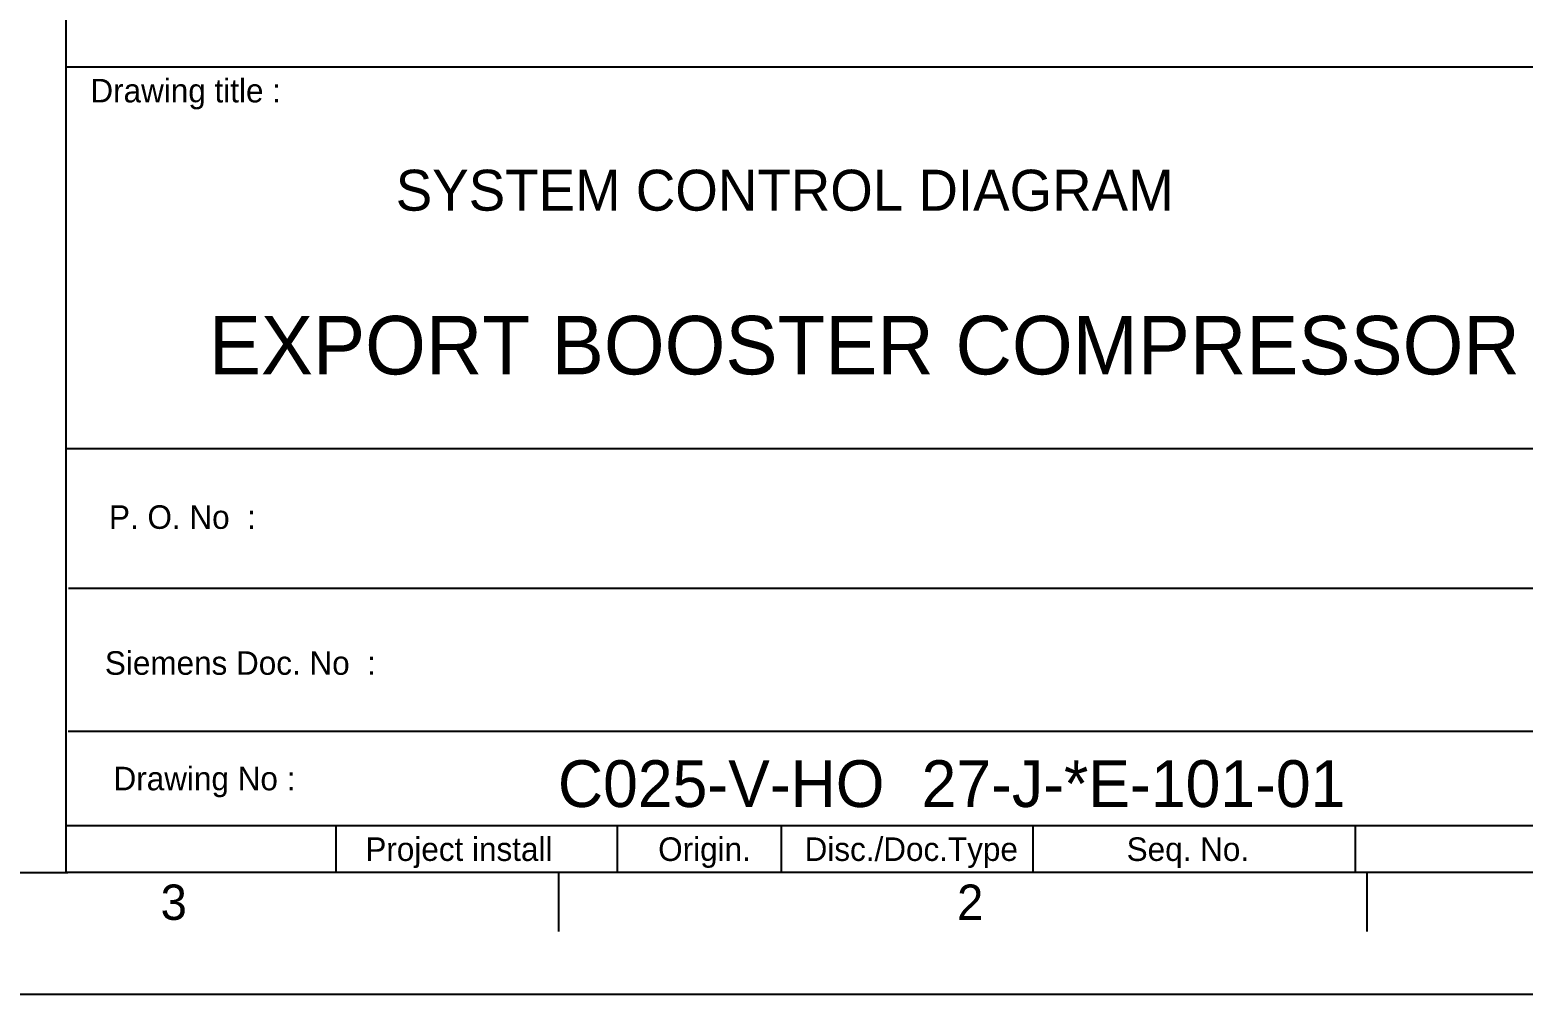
# Model space of a CAD drawing. Extents: x 0 to 841, y 0 to 594.
# Drawn here: x 645.7 to 773.5, y 0 to 82.5 of the extents above; entities that cross this region are included whole.
import ezdxf

# ---------------------------------------------------------------- set-up
doc = ezdxf.new("R2010")
doc.units = 0
for name, color, linetype in [('01-LIN-025-A', 7, 'Continuous'), ('09-LIN-050-B', 7, 'Continuous'), ('35-TXT-025', 7, 'Continuous'), ('36-TXT-035', 7, 'Continuous')]:
    doc.layers.add(name, color=color, linetype=linetype)

msp = doc.modelspace()

# ---------------------------------------------------------------- linework, layer by layer
at = {"layer": '01-LIN-025-A'}
for p, q in [((648.82, 14.41), (829.29, 14.41)), ((648.82, 14.41), (829.29, 14.41)), ((695.95, 14.41), (695.95, 10.38)), ((695.95, 14.41), (695.95, 10.38)), ((695.95, 14.41), (695.95, 10.38)), ((695.95, 14.41), (695.95, 10.38)), ((709.98, 14.41), (709.98, 10.38)), ((709.98, 14.41), (709.98, 10.38)), ((731.53, 14.41), (731.53, 10.38)), ((731.53, 14.41), (731.53, 10.38)), ((759.1, 14.41), (759.1, 10.38)), ((759.1, 14.41), (759.1, 10.38)), ((759.1, 14.41), (759.1, 10.38)), ((759.1, 14.41), (759.1, 10.38)), ((648.95, 10.38), (10.33, 10.38)), ((648.95, 10.38), (10.33, 10.38)), ((690.94, 10.38), (690.94, 5.35)), ((690.94, 10.38), (690.94, 5.35)), ((760.1, 10.38), (760.1, 5.35)), ((760.1, 10.38), (760.1, 5.35))]:
    msp.add_line(p, q, dxfattribs=at)
msp.add_lwpolyline([(648.81, 84.23), (829.27, 84.23), (829.27, 10.41), (648.81, 10.41)], close=True, dxfattribs=at)
msp.add_lwpolyline([(648.81, 84.23), (829.27, 84.23), (829.27, 10.41), (648.81, 10.41)], close=True, dxfattribs=at)
for points in [[(829.29, 79.27), (648.87, 79.27)], [(829.29, 79.27), (648.87, 79.27)], [(788.56, 46.63), (648.82, 46.63)], [(788.56, 46.63), (648.82, 46.63)], [(789.34, 34.7), (649, 34.7)], [(789.34, 34.7), (649, 34.7)], [(829.27, 22.46), (648.97, 22.46)], [(829.27, 22.46), (648.97, 22.46)], [(671.89, 10.38), (671.89, 14.41)], [(671.89, 10.38), (671.89, 14.41)]]:
    msp.add_lwpolyline(points, dxfattribs=at)
at = {"layer": '09-LIN-050-B'}
msp.add_lwpolyline([(0, 0), (841, 0), (841, 594), (0, 594)], close=True, dxfattribs=at)
msp.add_lwpolyline([(0, 0), (841, 0), (841, 594), (0, 594)], close=True, dxfattribs=at)

# ---------------------------------------------------------------- texts
at = {"layer": '01-LIN-025-A'}
for s, height, p in [('Drawing title :', 2.0135, (650.87, 76.26)), ('Drawing title :', 2.0135, (650.87, 76.26)), ('P. O. No  :', 2.0134, (652.46, 39.79)), ('P. O. No  :', 2.0134, (652.46, 39.79)), ('Siemens Doc. No  :', 2.0134, (652.11, 27.31)), ('Siemens Doc. No  :', 2.0134, (652.11, 27.31)), ('Drawing No :', 2.0135, (652.85, 17.43)), ('Drawing No :', 2.0135, (652.85, 17.43)), ('Project install', 2.0135, (674.4, 11.39)), ('Project install', 2.0135, (674.4, 11.39)), ('Origin.', 2.013, (699.46, 11.39)), ('Origin.', 2.013, (699.46, 11.39)), ('Disc./Doc.Type', 2.0135, (711.99, 11.39)), ('Disc./Doc.Type', 2.0135, (711.99, 11.39)), ('Seq. No.', 2.013, (739.55, 11.39)), ('Seq. No.', 2.013, (739.55, 11.39)), ('3', 3.02, (656.88, 6.35)), ('3', 3.02, (656.88, 6.35)), ('2', 3.02, (725.04, 6.35)), ('2', 3.02, (725.04, 6.35))]:
    msp.add_text(s, height=height, dxfattribs=at).set_placement(p)
at = {"layer": '35-TXT-025'}
msp.add_text('SYSTEM CONTROL DIAGRAM', height=3.5, dxfattribs=at).set_placement((677, 67))
at = {"layer": '36-TXT-035'}
for s, height, p in [('EXPORT BOOSTER COMPRESSOR', 5, (661, 53)), ('C025-V-HO', 4, (690.88, 16)), ('27-J-*E-101-01', 4, (722, 16))]:
    msp.add_text(s, height=height, dxfattribs=at).set_placement(p)

doc.saveas('drawing.dxf')
